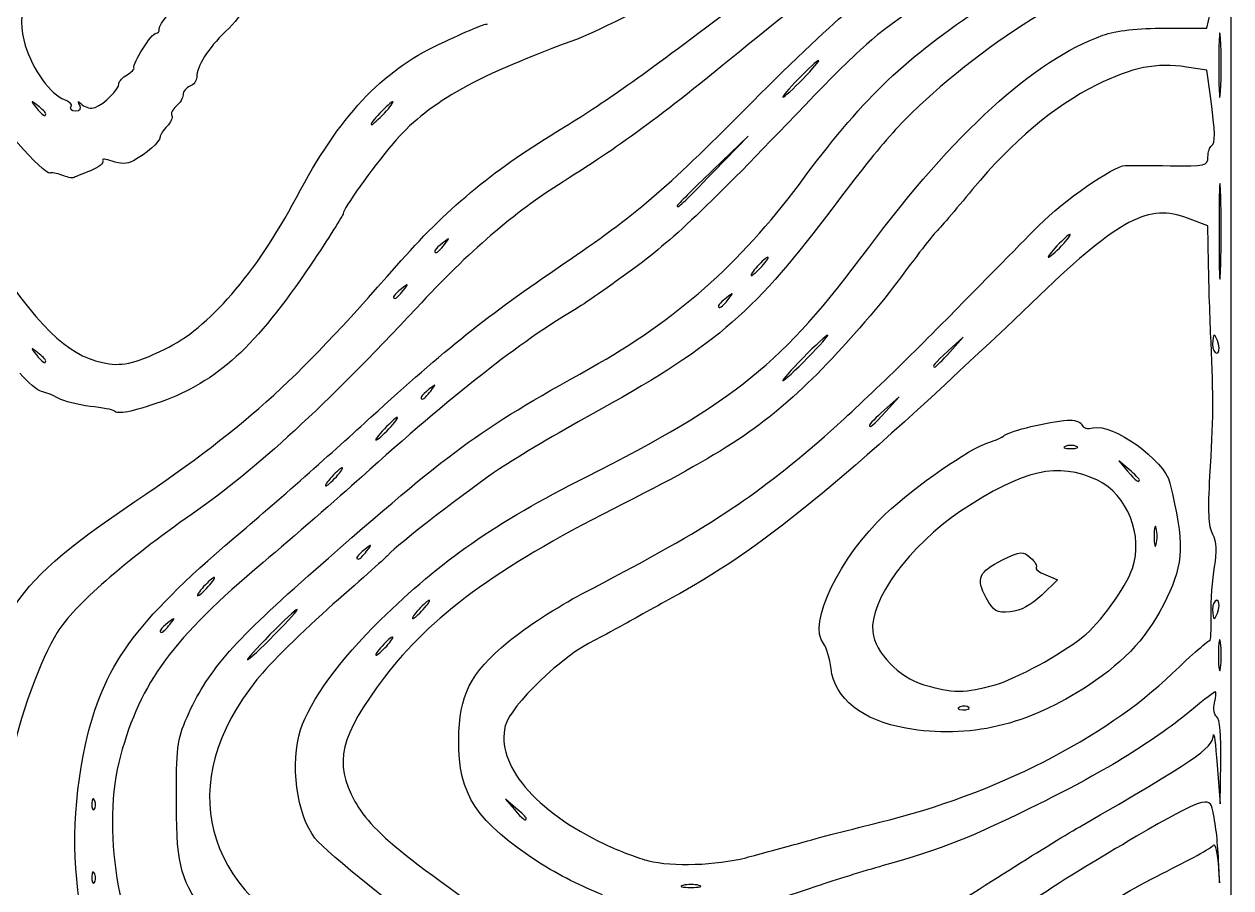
# Model space of a CAD drawing. Extents: x 32 to 2531, y 46 to 1398.
# Drawn here: x 2179.3 to 2531, y 268.5 to 520.3 of the extents above; entities that cross this region are included whole.
import ezdxf

# ---------------------------------------------------------------- set-up
doc = ezdxf.new("R2010")
doc.units = 0
doc.layers.add('Image', color=7, linetype='CONTINUOUS')

msp = doc.modelspace()

# ---------------------------------------------------------------- linework, layer by layer
at = {"layer": 'Image', "color": 7}
for points in [[(32.319879, 721.65756), (32.319879, 1397.653213), (1281.6532, 1397.653213), (2530.9865, 1397.653213), (2530.9865, 721.65312), (2530.9865, 45.6531), (1281.6532, 45.6531), (32.319879, 45.6531), (32.319879, 721.64876)], [(2527.9719, 515.98655)], [(2406.3199, 504.31988)], [(2195.5363, 496.65321)], [(2185.6532, 494.15663)], [(2284.3199, 494.31985)], [(2380.3532, 477.31988)], [(2301.8233, 455.98655)], [(2481.6532, 455.65321)], [(2394.3199, 449.65321)], [(2289.8233, 442.65315)], [(2384.49, 439.98647)], [(2220.3199, 425.4991)], [(2527.3728, 426.9865)], [(2185.6532, 422.1566)], [(2407.6532, 422.9865)], [(2449.0704, 424.6532)], [(2297.8233, 413.3199)], [(2205.5357, 407.5485)], [(2430.4037, 407.3199)], [(2285.6532, 402.3199)], [(2485.9865, 397.2029)], [(2270.3199, 388.3199)], [(2504.3199, 387.4466)], [(2509.2389, 373.3199)], [(2279.1567, 366.6532)], [(2232.9865, 356.3199)], [(2459.7199, 353.0359)], [(2295.6532, 349.6532)], [(2527.3728, 349.6532)], [(2221.8233, 345.3199)], [(2252.3199, 342.3199)], [(2284.9865, 338.9865)], [(2527.9416, 339.9865)], [(2454.6255, 321.1254)], [(2436.3199, 315.0275)], [(2325.6532, 288.7799)], [(2389.6532, 277.3093)], [(2375.9865, 269.239)]]:
    msp.add_lwpolyline(points, close=True, dxfattribs=at)
for points in [[(2511.8256, 519.08981), (2523.9976, 519.03981), (2524.9803, 523.34665)], [(2525.0325, 499.25985), (2524.0276, 506.86673), (2518.0887, 507.75733)], [(2380.3532, 477.31988), (2390.3199, 487.65321), (2379.9865, 477.68659)], [(2190.3199, 476.25211), (2190.3199, 476.25199)], [(2527.9803, 471.38529), (2527.9775, 471.38529)], [(2524.4808, 450.54293), (2524.3199, 461.43265), (2518.3448, 463.71457)], [(2449.0704, 424.6532), (2452.9865, 428.9865), (2448.6532, 425.0704)], [(2430.4037, 407.3199), (2434.3199, 411.6532), (2429.9865, 407.7371)], [(2501.3199, 390.4466), (2498.3199, 392.9865), (2500.8599, 389.9865)], [(2477.0332, 359.7328), (2480.4761, 358.3199), (2475.8784, 353.8675)], [(2462.2839, 327.7), (2462.2839, 327.7001)], [(2526.9865, 304.3196), (2527.8231, 292.9862), (2528.0715, 305.2409)], [(2199.8975, 293.9032), (2199.8973, 293.9032)], [(2322.6532, 291.7799), (2319.6532, 294.3199), (2322.1932, 291.3199)], [(2199.8975, 272.5699), (2199.8973, 272.5699)]]:
    msp.add_lwpolyline(points, dxfattribs=at)
for points in [[(2446.9865, 580.94263), (2399.4632, 547.33876), (2358.6035, 522.57075), (2338.3199, 515.07197)], [(2520.4951, 571.65291), (2507.7664, 568.47232), (2443.3892, 530.20741), (2426.3199, 515.67639)], [(2453.8845, 558.95612), (2425.5391, 541.17745), (2409.8852, 530.25007), (2393.0139, 516.46444)], [(2189.2709, 550.98655), (2179.2263, 531.81289), (2176.9557, 523.0614), (2179.6783, 514.0148)], [(2218.6532, 518.68015), (2217.8048, 521.29423), (2240.7335, 544.31988), (2244.1849, 544.31988)], [(2517.6485, 538.98681), (2501.0299, 538.98681), (2470.942, 523.37211), (2446.3203, 501.96966)], [(2242.9865, 524.14081), (2242.9865, 523.48005), (2240.7651, 520.78212), (2238.05, 518.1454)], [(2405.2403, 473.65321), (2423.7664, 498.50872), (2434.2469, 508.74259), (2457.1984, 524.38839)], [(2334.3199, 488.78073), (2347.6955, 496.90151), (2356.9745, 503.42616), (2382.9865, 523.001)], [(2389.53, 495.60096), (2400.8289, 507.01933), (2414.0289, 519.58705), (2418.8633, 523.52921)], [(2211.3532, 507.53969), (2210.8524, 508.77657), (2216.4975, 517.65316), (2217.7849, 517.65316)], [(2217.7849, 517.65316), (2218.4457, 517.65316), (2218.8365, 518.11531), (2218.6532, 518.68015)], [(2238.05, 518.1454), (2232.8831, 513.12761), (2229.6532, 507.99131), (2229.6532, 504.79229)], [(2300.3199, 514.4412), (2308.468, 518.27381), (2313.3593, 520.31988), (2314.3735, 520.31988)], [(2425.1865, 454.78558), (2450.1604, 488.44591), (2473.8623, 509.98683), (2493.6536, 517.01047)], [(2493.6536, 517.01047), (2497.534, 518.38754), (2503.9536, 519.12211), (2511.8256, 519.08981)], [(2527.9719, 515.98655), (2527.7072, 520.20321), (2527.4908, 516.75321), (2527.4908, 508.31988)], [(2179.6783, 514.0148), (2181.754, 507.11783), (2187.244, 499.50772), (2191.0051, 498.31401)], [(2258.6749, 469.72412), (2271.2783, 493.47904), (2283.3795, 506.47304), (2300.3199, 514.4412)], [(2338.3199, 515.07197), (2309.7349, 504.50421), (2296.5255, 496.90589), (2286.8465, 485.46352)], [(2393.0139, 516.46444), (2363.8788, 492.65808), (2355.2139, 486.20633), (2336.4129, 474.32028)], [(2426.3199, 515.67639), (2422.6532, 512.55497), (2415.1532, 505.28336), (2409.6532, 499.51724)], [(2527.9719, 500.65321), (2528.2364, 504.86988), (2528.2364, 511.76988), (2527.9719, 515.98655)], [(2209.3199, 505.49312), (2210.6032, 506.21131), (2211.5183, 507.13227), (2211.3532, 507.53969)], [(2410.8611, 509.65321), (2410.4944, 509.65321), (2407.8508, 507.25321), (2404.9865, 504.31988)], [(2406.3199, 504.31988), (2409.1841, 507.25321), (2411.2277, 509.65321), (2410.8611, 509.65321)], [(2518.0887, 507.75733), (2509.2076, 509.08911), (2502.2705, 507.69943), (2491.7757, 502.48645)], [(2527.4908, 508.31988), (2527.4908, 499.88655), (2527.7072, 496.43655), (2527.9719, 500.65321)], [(2200.0472, 495.98883), (2202.7112, 497.01112), (2206.9865, 501.28155), (2206.9865, 502.92024)], [(2206.9865, 502.92024), (2206.9865, 503.61713), (2208.0365, 504.77493), (2209.3199, 505.49312)], [(2229.6532, 504.79229), (2229.6532, 503.75311), (2228.7532, 502.55749), (2227.6532, 502.13539)], [(2404.9865, 504.31988), (2402.1223, 501.38655), (2400.0787, 498.98655), (2400.4453, 498.98655)], [(2400.4453, 498.98655), (2400.812, 498.98655), (2403.4556, 501.38655), (2406.3199, 504.31988)], [(2225.6532, 499.67383), (2225.6532, 498.74207), (2224.7599, 497.23828), (2223.6679, 496.33207)], [(2227.6532, 502.13539), (2226.5532, 501.71327), (2225.6532, 500.60557), (2225.6532, 499.67383)], [(2409.6532, 499.51724), (2379.7456, 468.16256), (2369.14, 457.98049), (2357.314, 449.26828)], [(2446.3203, 501.96966), (2434.4253, 491.62994), (2429.9284, 486.52815), (2413.1344, 464.32014)], [(2491.7757, 502.48645), (2479.5389, 496.40798), (2467.2907, 486.09705), (2455.7403, 472.15059)], [(2186.8155, 476.84129), (2185.4548, 476.06457), (2169.5984, 493.97351), (2169.1107, 496.83791)], [(2183.3199, 496.48996), (2181.2051, 498.14845), (2181.158, 498.10129), (2182.8164, 495.98655)], [(2182.8164, 495.98655), (2184.5583, 493.76555), (2185.6532, 493.05924), (2185.6532, 494.15663)], [(2185.6532, 494.15663), (2185.6532, 494.43349), (2184.6032, 495.48349), (2183.3199, 496.48996)], [(2191.0051, 498.31401), (2192.4828, 497.84499), (2193.3477, 496.90443), (2192.9272, 496.22388)], [(2192.9272, 496.22388), (2192.5067, 495.54335), (2193.1333, 494.98655), (2194.3199, 494.98655)], [(2194.3199, 494.98655), (2195.6587, 494.98655), (2196.1203, 495.61889), (2195.5363, 496.65321)], [(2195.5363, 496.65321), (2194.8116, 497.93672), (2194.9841, 497.96067), (2196.2868, 496.75735)], [(2196.2868, 496.75735), (2197.2171, 495.89799), (2198.9092, 495.55216), (2200.0472, 495.98883)], [(2223.6679, 496.33207), (2222.576, 495.42584), (2221.9815, 494.20075), (2222.3468, 493.60963)], [(2286.7847, 497.65318), (2286.418, 497.65318), (2284.7088, 496.15318), (2282.9865, 494.31985)], [(2284.3199, 494.31985), (2286.0421, 496.15318), (2287.1513, 497.65318), (2286.7847, 497.65318)], [(2525.3681, 484.81013), (2526.5473, 485.5389), (2526.4837, 488.27551), (2525.0325, 499.25985)], [(2222.3468, 493.60963), (2222.7121, 493.01851), (2222.1055, 491.62935), (2220.9988, 490.52261)], [(2282.9865, 494.31985), (2281.2643, 492.48652), (2280.1551, 490.98652), (2280.5217, 490.98652)], [(2280.5217, 490.98652), (2280.8884, 490.98652), (2282.5976, 492.48652), (2284.3199, 494.31985)], [(2336.3199, 450.25856), (2357.8001, 464.84567), (2366.0689, 471.89189), (2389.53, 495.60096)], [(2220.9988, 490.52261), (2219.892, 489.41587), (2218.9865, 488.00084), (2218.9865, 487.37811)], [(2218.9865, 487.37811), (2218.9865, 486.03593), (2214.9531, 482.44268), (2211.1793, 480.42305)], [(2286.8465, 485.46352), (2280.5815, 478.05689), (2272.3199, 466.43897), (2272.3199, 465.0352)], [(2287.9212, 449.893), (2302.0831, 466.07435), (2315.6523, 477.447), (2334.3199, 488.78073)], [(2524.3199, 481.49182), (2524.3199, 482.96055), (2524.7916, 484.45379), (2525.3681, 484.81013)], [(2202.2421, 480.44585), (2202.6497, 479.78617), (2201.0341, 478.47703), (2198.6516, 477.53664)], [(2204.9976, 480.31572), (2203.0744, 481.04695), (2201.8344, 481.10548), (2202.2421, 480.44585)], [(2211.1793, 480.42305), (2209.346, 479.44188), (2207.3855, 479.40781), (2204.9976, 480.31572)], [(2475.0899, 461.62335), (2481.98, 468.58691), (2496.8373, 478.93951), (2500.1385, 479.07727)], [(2500.1385, 479.07727), (2501.3383, 479.12737), (2507.2699, 479.09057), (2513.3199, 478.99487)], [(2513.3199, 478.99487), (2523.4939, 478.83442), (2524.3199, 479.02197), (2524.3199, 481.49182)], [(2190.3199, 476.25199), (2188.8532, 476.83913), (2187.2763, 477.10432), (2186.8155, 476.84129)], [(2193.6532, 475.50571), (2193.2865, 475.32908), (2191.7865, 475.66496), (2190.3199, 476.25211)], [(2198.6516, 477.53664), (2196.2692, 476.59627), (2194.0199, 475.68235), (2193.6532, 475.50571)], [(2379.9865, 477.68659), (2374.3032, 472.20493), (2369.6532, 467.55493), (2369.6532, 467.35325)], [(2369.6532, 467.35325), (2369.6532, 466.37819), (2371.0964, 467.72251), (2380.3532, 477.31988)], [(2527.9775, 471.38529), (2527.7309, 477.39929), (2527.5305, 472.11982), (2527.5321, 459.65315)], [(2336.4129, 474.32028), (2321.7136, 465.02732), (2309.2448, 454.29685), (2293.6357, 437.5069)], [(2344.3197, 420.0018), (2369.1573, 433.8825), (2387.9003, 450.38896), (2405.2403, 473.65321)], [(2455.7403, 472.15059), (2450.6549, 466.01022), (2445.8371, 460.38629), (2445.0339, 459.65295)], [(2527.9803, 448.71862), (2528.2252, 455.1713), (2528.224, 465.3713), (2527.9803, 471.38529)], [(2220.3199, 425.4991), (2233.0664, 431.5609), (2246.8743, 447.48183), (2258.6749, 469.72412)], [(2518.3448, 463.71457), (2507.1393, 467.99395), (2498.4613, 463.46161), (2475.2116, 441.18719)], [(2272.3199, 465.0352), (2272.3199, 464.59288), (2268.0115, 457.80933), (2262.7455, 449.96063)], [(2413.1344, 464.32014), (2391.4096, 435.5918), (2379.6715, 425.6974), (2344.3203, 406.3146)], [(2446.3199, 432.4234), (2458.7865, 445.09071), (2471.7331, 458.2307), (2475.0899, 461.62335)], [(2301.8233, 455.98655), (2303.4817, 458.10129), (2303.4347, 458.14845), (2301.3199, 456.48996)], [(2445.0339, 459.65295), (2444.2308, 458.91962), (2439.1215, 452.31962), (2433.6799, 444.98629)], [(2484.118, 458.98655), (2483.7513, 458.98655), (2482.0421, 457.48655), (2480.3199, 455.65321)], [(2481.6532, 455.65321), (2483.3755, 457.48655), (2484.4847, 458.98655), (2484.118, 458.98655)], [(2527.5321, 459.65315), (2527.5321, 447.18649), (2527.7353, 442.26595), (2527.9803, 448.71862)], [(2167.5716, 455.64363), (2183.6764, 431.779), (2191.5023, 424.0755), (2202.1308, 421.6249)], [(2301.3199, 456.48996), (2299.0989, 454.74813), (2298.3925, 453.65321), (2299.49, 453.65321)], [(2299.49, 453.65321), (2299.7668, 453.65321), (2300.8168, 454.70321), (2301.8233, 455.98655)], [(2342.9869, 388.219), (2386.4637, 410.1434), (2400.4959, 421.507), (2425.1865, 454.78558)], [(2480.3199, 455.65321), (2478.5976, 453.81988), (2477.4884, 452.31988), (2477.8551, 452.31988)], [(2477.8551, 452.31988), (2478.2217, 452.31988), (2479.9309, 453.81988), (2481.6532, 455.65321)], [(2280.508, 405.7798), (2301.7288, 425.2655), (2314.4783, 435.4261), (2336.3199, 450.25856)], [(2396.0665, 452.31988), (2395.6999, 452.31988), (2394.3139, 451.11988), (2392.9865, 449.65321)], [(2394.3199, 449.65321), (2395.6472, 451.11988), (2396.4332, 452.31988), (2396.0665, 452.31988)], [(2525.2027, 427.6532), (2524.8943, 434.2532), (2524.5695, 444.55359), (2524.4808, 450.54293)], [(2208.3924, 378.8713), (2243.7516, 402.775), (2257.1755, 414.7628), (2287.9212, 449.893)], [(2262.7455, 449.96063), (2246.9431, 426.4075), (2235.4803, 415.9232), (2219.2803, 410.2053)], [(2357.314, 449.26828), (2350.1356, 443.97999), (2342.2093, 438.4532), (2339.7001, 436.9865)], [(2392.9865, 449.65321), (2391.6592, 448.18655), (2390.8732, 446.98655), (2391.2399, 446.98655)], [(2391.2399, 446.98655), (2391.6065, 446.98655), (2392.9925, 448.18655), (2394.3199, 449.65321)], [(2289.3199, 443.15657), (2287.0989, 441.41474), (2286.3925, 440.31982), (2287.49, 440.31982)], [(2289.8233, 442.65315), (2291.4817, 444.7679), (2291.4347, 444.81506), (2289.3199, 443.15657)], [(2433.6799, 444.98629), (2428.2381, 437.653), (2417.756, 425.6311), (2410.3863, 418.271)], [(2287.49, 440.31982), (2287.7668, 440.31982), (2288.8168, 441.36982), (2289.8233, 442.65315)], [(2475.2116, 441.18719), (2421.5276, 389.7551), (2395.2684, 367.9916), (2370.3199, 354.2537)], [(2383.9865, 440.4899), (2382.7032, 439.48347), (2381.6532, 438.43347), (2381.6532, 438.15657)], [(2381.6532, 438.15657), (2381.6532, 437.05917), (2382.7481, 437.76547), (2384.49, 439.98647)], [(2384.49, 439.98647), (2386.1484, 442.10123), (2386.1013, 442.14839), (2383.9865, 440.4899)], [(2293.6357, 437.5069), (2267.4615, 409.3526), (2247.0384, 390.5816), (2228.3875, 377.5369)], [(2339.7001, 436.9865), (2324.3996, 428.0434), (2303.6789, 411.7717), (2277.6532, 388.2616)], [(2413.5529, 429.6532), (2413.1863, 429.6532), (2409.9313, 426.6532), (2406.3199, 422.9865)], [(2407.6532, 422.9865), (2411.2647, 426.6532), (2413.9196, 429.6532), (2413.5529, 429.6532)], [(2410.3199, 398.1008), (2417.6532, 404.3109), (2433.8532, 419.7561), (2446.3199, 432.4234)], [(2526.1644, 429.6532), (2525.8832, 429.6532), (2525.6532, 428.4532), (2525.6532, 426.9865)], [(2527.3728, 426.9865), (2526.9893, 428.4532), (2526.4455, 429.6532), (2526.1644, 429.6532)], [(2183.3199, 424.49), (2181.2051, 426.1485), (2181.158, 426.1013), (2182.8164, 423.9865)], [(2202.1308, 421.6249), (2207.4972, 420.3876), (2211.254, 421.1878), (2220.3199, 425.4991)], [(2524.9047, 388.476), (2525.9039, 404.831), (2525.9551, 411.5545), (2525.2027, 427.6532)], [(2525.6532, 426.9865), (2525.6532, 425.5199), (2526.1971, 424.3199), (2526.8617, 424.3199)], [(2526.8617, 424.3199), (2527.5264, 424.3199), (2527.7564, 425.5199), (2527.3728, 426.9865)], [(2182.8164, 423.9865), (2184.5583, 421.7655), (2185.6532, 421.0592), (2185.6532, 422.1566)], [(2185.6532, 422.1566), (2185.6532, 422.4335), (2184.6032, 423.4835), (2183.3199, 424.49)], [(2406.3199, 422.9865), (2402.7084, 419.3199), (2400.0535, 416.3199), (2400.4201, 416.3199)], [(2400.4201, 416.3199), (2400.7868, 416.3199), (2404.0417, 419.3199), (2407.6532, 422.9865)], [(2448.6532, 425.0704), (2444.6139, 421.4201), (2443.7069, 420.3199), (2444.7371, 420.3199)], [(2444.7371, 420.3199), (2444.9665, 420.3199), (2446.9165, 422.2699), (2449.0704, 424.6532)], [(2184.3857, 413.177), (2183.322, 413.3523), (2180.4692, 415.7812), (2178.0463, 418.5745)], [(2264.3109, 361.3849), (2304.8012, 396.9077), (2310.6068, 401.1611), (2344.3197, 420.0018)], [(2297.8233, 413.3199), (2299.4817, 415.4346), (2299.4347, 415.4818), (2297.3199, 413.8233)], [(2410.3863, 418.271), (2395.0095, 402.9146), (2384.034, 395.6453), (2351.0511, 378.972)], [(2189.2728, 411.234), (2187.6487, 412.1274), (2185.4496, 413.0017), (2184.3857, 413.177)], [(2297.3199, 413.8233), (2295.0989, 412.0815), (2294.3925, 410.9865), (2295.49, 410.9865)], [(2295.49, 410.9865), (2295.7668, 410.9865), (2296.8168, 412.0365), (2297.8233, 413.3199)], [(2198.5997, 408.8601), (2195.094, 409.2724), (2190.8969, 410.3407), (2189.2728, 411.234)], [(2205.5357, 407.5485), (2205.2265, 407.8576), (2202.1055, 408.4478), (2198.5997, 408.8601)], [(2219.2803, 410.2053), (2210.5905, 407.1383), (2206.6983, 406.3859), (2205.5357, 407.5485)], [(2240.5859, 370.5468), (2252.3072, 380.5261), (2270.2721, 396.3809), (2280.508, 405.7798)], [(2288.118, 405.6532), (2287.7513, 405.6532), (2286.0421, 404.1532), (2284.3199, 402.3199)], [(2285.6532, 402.3199), (2287.3755, 404.1532), (2288.4847, 405.6532), (2288.118, 405.6532)], [(2344.3203, 406.3146), (2335.1536, 401.2886), (2323.2591, 394.2354), (2317.8879, 390.6408)], [(2429.9865, 407.7371), (2427.6032, 405.5832), (2425.6532, 403.6332), (2425.6532, 403.4038)], [(2425.6532, 403.4038), (2425.6532, 402.3737), (2426.7533, 403.2806), (2430.4037, 407.3199)], [(2465.0411, 400.4149), (2466.634, 401.6798), (2477.9091, 404.4193), (2483.2769, 404.8456)], [(2483.2769, 404.8456), (2485.27, 405.0039), (2487.1833, 404.397), (2487.5287, 403.4968)], [(2284.3199, 402.3199), (2282.5976, 400.4865), (2281.4884, 398.9865), (2281.8551, 398.9865)], [(2281.8551, 398.9865), (2282.2217, 398.9865), (2283.9309, 400.4865), (2285.6532, 402.3199)], [(2487.5287, 403.4968), (2487.8741, 402.5967), (2489.3568, 402.174), (2490.8235, 402.5576)], [(2490.8235, 402.5576), (2496.5101, 404.0447), (2511.6224, 393.2163), (2513.2396, 386.4959)], [(2341.8337, 354.1719), (2377.6904, 372.8927), (2389.4903, 380.4614), (2410.3199, 398.1008)], [(2430.3827, 377.5101), (2439.0567, 385.6278), (2454.9013, 396.6254), (2460.3199, 398.2893)], [(2460.3199, 398.2893), (2462.1532, 398.8523), (2464.2777, 399.8088), (2465.0411, 400.4149)], [(2485.9865, 397.2029), (2485.0699, 397.5728), (2483.5699, 397.5728), (2482.6532, 397.2029)], [(2482.6532, 397.2029), (2481.7365, 396.833), (2482.4865, 396.5304), (2484.3199, 396.5304)], [(2484.3199, 396.5304), (2486.1532, 396.5304), (2486.9032, 396.833), (2485.9865, 397.2029)], [(2272.0665, 390.9865), (2271.6999, 390.9865), (2270.3139, 389.7865), (2268.9865, 388.3199)], [(2270.3199, 388.3199), (2271.6472, 389.7865), (2272.4332, 390.9865), (2272.0665, 390.9865)], [(2317.8879, 390.6408), (2309.3229, 384.9088), (2287.4923, 368.0444), (2285.6536, 365.7395)], [(2492.144, 387.3094), (2480.5871, 392.7381), (2470.6059, 390.4764), (2452.2419, 378.268)], [(2504.3199, 387.4466), (2504.3199, 387.6996), (2502.9699, 389.0496), (2501.3199, 390.4466)], [(2277.6532, 388.2616), (2270.6865, 381.9683), (2257.7865, 370.7629), (2248.9865, 363.3605)], [(2268.9865, 388.3199), (2267.6592, 386.8532), (2266.8732, 385.6532), (2267.2399, 385.6532)], [(2267.2399, 385.6532), (2267.6065, 385.6532), (2268.9925, 386.8532), (2270.3199, 388.3199)], [(2283.1835, 346.6108), (2300.8621, 363.9656), (2316.5861, 374.9056), (2342.9869, 388.219)], [(2502.3059, 361.6134), (2505.6121, 370.9846), (2500.7561, 383.264), (2492.144, 387.3094)], [(2500.8599, 389.9865), (2503.2468, 387.1673), (2504.3199, 386.3796), (2504.3199, 387.4466)], [(2525.7129, 371.5416), (2524.53, 373.7518), (2524.2999, 378.5756), (2524.9047, 388.476)], [(2513.2396, 386.4959), (2517.4239, 369.1068), (2517.2621, 363.1314), (2512.3335, 353.0145)], [(2174.7383, 347.4871), (2179.7844, 357.1138), (2189.2095, 365.9032), (2208.3924, 378.8713)], [(2228.3875, 377.5369), (2208.6219, 363.7125), (2193.9392, 350.8324), (2188.9669, 342.9559)], [(2351.0511, 378.972), (2317.1061, 361.8124), (2297.5755, 347.4471), (2284.3741, 329.9293)], [(2412.2732, 339.7094), (2407.5828, 345.361), (2416.9721, 364.9599), (2430.3827, 377.5101)], [(2452.2419, 378.268), (2437.4928, 368.4629), (2425.5319, 352.0862), (2426.6193, 343.1862)], [(2509.2389, 373.3199), (2508.9036, 374.6032), (2508.6292, 373.5532), (2508.6292, 370.9865)], [(2509.2389, 368.6532), (2509.5744, 369.9365), (2509.5744, 372.0365), (2509.2389, 373.3199)], [(2197.2393, 310.3203), (2202.2636, 332.9646), (2211.4735, 345.761), (2240.5859, 370.5468)], [(2508.6292, 370.9865), (2508.6292, 368.4199), (2508.9036, 367.3699), (2509.2389, 368.6532)], [(2526.2315, 362.0521), (2527.0287, 366.5448), (2526.8743, 369.3717), (2525.7129, 371.5416)], [(2285.6536, 365.7395), (2285.2869, 365.2799), (2277.9477, 358.7211), (2269.3441, 351.1644)], [(2278.6532, 367.1566), (2276.4323, 365.4148), (2275.7259, 364.3199), (2276.8233, 364.3199)], [(2276.8233, 364.3199), (2277.1001, 364.3199), (2278.1501, 365.3699), (2279.1567, 366.6532)], [(2279.1567, 366.6532), (2280.8151, 368.768), (2280.768, 368.8151), (2278.6532, 367.1566)], [(2464.4693, 364.0872), (2469.7788, 366.7141), (2470.3596, 366.7606), (2472.5952, 364.7374)], [(2248.9865, 363.3605), (2222.6547, 341.2109), (2213.2856, 328.5087), (2207.3949, 306.9725)], [(2459.7199, 353.0359), (2456.6404, 358.754), (2457.4372, 360.608), (2464.4693, 364.0872)], [(2472.5952, 364.7374), (2473.9195, 363.539), (2474.6851, 362.2406), (2474.2965, 361.8521)], [(2227.4117, 319.5895), (2233.2332, 332.1905), (2240.7881, 340.7479), (2264.3109, 361.3849)], [(2234.7332, 358.9865), (2234.3665, 358.9865), (2232.9805, 357.7865), (2231.6532, 356.3199)], [(2232.9865, 356.3199), (2234.3139, 357.7865), (2235.0999, 358.9865), (2234.7332, 358.9865)], [(2474.2965, 361.8521), (2473.9081, 361.4637), (2475.1396, 360.51), (2477.0332, 359.7328)], [(2487.8319, 341.6532), (2492.7236, 345.4751), (2500.2965, 355.9184), (2502.3059, 361.6134)], [(2525.2304, 347.9085), (2525.1574, 352.1681), (2525.6069, 358.5327), (2526.2315, 362.0521)], [(2231.6532, 356.3199), (2230.3259, 354.8532), (2229.5399, 353.6532), (2229.9065, 353.6532)], [(2229.9065, 353.6532), (2230.2732, 353.6532), (2231.6592, 354.8532), (2232.9865, 356.3199)], [(2297.3999, 352.3199), (2297.0332, 352.3199), (2295.6472, 351.1199), (2294.3199, 349.6532)], [(2295.6532, 349.6532), (2296.9805, 351.1199), (2297.7665, 352.3199), (2297.3999, 352.3199)], [(2320.5004, 340.3048), (2325.3664, 344.3463), (2334.9664, 350.5865), (2341.8337, 354.1719)], [(2370.3199, 354.2537), (2365.1865, 351.427), (2357.9865, 347.4434), (2354.3199, 345.4012)], [(2466.7043, 348.9898), (2462.6907, 348.6168), (2461.8317, 349.1144), (2459.7199, 353.0359)], [(2475.8784, 353.8675), (2472.8657, 350.9501), (2469.7029, 349.2685), (2466.7043, 348.9898)], [(2512.3335, 353.0145), (2506.94, 341.9433), (2500.7156, 335.0074), (2489.4559, 327.522)], [(2526.8617, 352.3199), (2526.1971, 352.3199), (2525.6532, 351.1199), (2525.6532, 349.6532)], [(2527.3728, 349.6532), (2527.7564, 351.1199), (2527.5264, 352.3199), (2526.8617, 352.3199)], [(2269.3441, 351.1644), (2260.7407, 343.6077), (2250.7601, 333.7264), (2247.1652, 329.2059)], [(2258.8955, 349.6532), (2258.5288, 349.6532), (2254.9697, 346.3532), (2250.9865, 342.3199)], [(2252.3199, 342.3199), (2256.3031, 346.3532), (2259.2621, 349.6532), (2258.8955, 349.6532)], [(2294.3199, 349.6532), (2292.9925, 348.1865), (2292.2065, 346.9865), (2292.5732, 346.9865)], [(2292.5732, 346.9865), (2292.9399, 346.9865), (2294.3259, 348.1865), (2295.6532, 349.6532)], [(2525.6532, 349.6532), (2525.6532, 348.1865), (2525.8832, 346.9865), (2526.1644, 346.9865)], [(2526.1644, 346.9865), (2526.4455, 346.9865), (2526.9893, 348.1865), (2527.3728, 349.6532)], [(2221.3199, 345.8233), (2219.0989, 344.0815), (2218.3925, 342.9865), (2219.49, 342.9865)], [(2219.49, 342.9865), (2219.7668, 342.9865), (2220.8168, 344.0365), (2221.8233, 345.3199)], [(2221.8233, 345.3199), (2223.4817, 347.4346), (2223.4347, 347.4818), (2221.3199, 345.8233)], [(2259.8881, 314.5504), (2262.7681, 323.2007), (2271.3056, 334.9505), (2283.1835, 346.6108)], [(2354.3199, 345.4012), (2350.6532, 343.3591), (2346.7532, 341.2587), (2345.6532, 340.7337)], [(2524.9076, 340.6211), (2525.1591, 340.3695), (2525.3044, 343.6489), (2525.2304, 347.9085)], [(2188.9669, 342.9559), (2184.1501, 335.3257), (2177.9544, 318.1652), (2175.0175, 304.3203)], [(2250.9865, 342.3199), (2247.0033, 338.2865), (2244.0443, 334.9865), (2244.4109, 334.9865)], [(2244.4109, 334.9865), (2244.7776, 334.9865), (2248.3367, 338.2865), (2252.3199, 342.3199)], [(2286.7332, 341.6532), (2286.3665, 341.6532), (2284.9805, 340.4532), (2283.6532, 338.9865)], [(2284.9865, 338.9865), (2286.3139, 340.4532), (2287.0999, 341.6532), (2286.7332, 341.6532)], [(2426.6193, 343.1862), (2427.3775, 336.9823), (2434.1097, 330.0121), (2441.5615, 327.716)], [(2462.2839, 327.7001), (2468.6001, 329.5363), (2480.97, 336.2921), (2487.8319, 341.6532)], [(2527.9416, 339.9865), (2527.636, 342.0032), (2527.3861, 340.3532), (2527.3861, 336.3199)], [(2283.6532, 338.9865), (2282.3259, 337.5199), (2281.5399, 336.3199), (2281.9065, 336.3199)], [(2281.9065, 336.3199), (2282.2732, 336.3199), (2283.6592, 337.5199), (2284.9865, 338.9865)], [(2305.9776, 311.5522), (2306.1477, 324.8773), (2309.1989, 330.9184), (2320.5004, 340.3048)], [(2345.6532, 340.7337), (2336.1783, 336.2118), (2321.0569, 321.7208), (2319.5507, 315.7193)], [(2414.4865, 332.3921), (2414.1455, 335.3608), (2413.1495, 338.6536), (2412.2732, 339.7094)], [(2513.8619, 330.949), (2519.6855, 336.5201), (2524.6561, 340.8726), (2524.9076, 340.6211)], [(2527.9416, 332.6532), (2528.2471, 334.6699), (2528.2471, 337.9699), (2527.9416, 339.9865)], [(2527.3861, 336.3199), (2527.3861, 332.2865), (2527.636, 330.6365), (2527.9416, 332.6532)], [(2436.3199, 315.0275), (2423.5951, 317.2768), (2415.4817, 323.7296), (2414.4865, 332.3921)], [(2428.7395, 287.6455), (2462.2964, 295.8498), (2494.0667, 312.012), (2513.8619, 330.949)], [(2247.1652, 329.2059), (2223.0289, 298.8551), (2230.9572, 268.3538), (2267.8453, 249.647)], [(2284.3741, 329.9293), (2271.2217, 312.4763), (2269.492, 305.2095), (2275.7521, 293.7075)], [(2489.4559, 327.522), (2471.9277, 315.8693), (2454.6031, 311.7956), (2436.3199, 315.0275)], [(2441.5615, 327.716), (2449.5984, 325.2396), (2453.8088, 325.2364), (2462.2839, 327.7)], [(2526.4715, 325.6529), (2526.1601, 325.6529), (2523.2988, 323.4723), (2520.1127, 320.8071)], [(2526.2372, 322.465), (2526.6773, 324.2184), (2526.7827, 325.6529), (2526.4715, 325.6529)], [(2452.0699, 321.2306), (2451.0063, 320.805), (2451.3221, 320.4891), (2452.8755, 320.4251)], [(2454.6255, 321.1254), (2454.1824, 321.5685), (2453.0324, 321.6159), (2452.0699, 321.2306)], [(2452.8755, 320.4251), (2454.2809, 320.3671), (2455.0685, 320.6823), (2454.6255, 321.1254)], [(2520.1127, 320.8071), (2509.1864, 311.6671), (2494.6359, 302.672), (2475.1547, 293.0142)], [(2526.8785, 318.3864), (2526.0857, 318.8763), (2525.7972, 320.7117), (2526.2372, 322.465)], [(2223.6992, 296.3199), (2223.7402, 310.18), (2224.0975, 312.4157), (2227.4117, 319.5895)], [(2528.0715, 305.2409), (2528.2256, 312.8474), (2527.7732, 317.8334), (2526.8785, 318.3864)], [(2264.0785, 283.0265), (2258.8372, 289.6059), (2256.7673, 305.1768), (2259.8881, 314.5504)], [(2319.5507, 315.7193), (2316.7371, 304.5092), (2328.2489, 290.8337), (2348.5845, 281.2288)], [(2525.9016, 312.8342), (2526.0383, 314.3845), (2526.5264, 310.5529), (2526.9865, 304.3196)], [(2215.6328, 219.5217), (2196.83, 238.2959), (2189.3984, 274.9815), (2197.2393, 310.3203)], [(2329.6532, 275.726), (2311.1592, 287.6857), (2305.7769, 295.8302), (2305.9776, 311.5522)], [(2486.9865, 286.335), (2520.2768, 305.5512), (2525.5779, 309.161), (2525.9016, 312.8342)], [(2207.3949, 306.9725), (2201.7597, 286.3702), (2206.7464, 254.9245), (2217.9971, 240.1142)], [(2231.5412, 261.6532), (2224.5147, 271.9062), (2223.6375, 275.784), (2223.6992, 296.3199)], [(2525.7415, 290.9868), (2524.8791, 295.4527), (2522.5981, 294.6876), (2503.5236, 283.5338)], [(2199.0917, 293.0977), (2199.0347, 291.6921), (2199.3491, 290.9046), (2199.7921, 291.3477)], [(2199.8973, 293.9032), (2199.4717, 294.9669), (2199.1557, 294.6509), (2199.0917, 293.0977)], [(2199.7921, 291.3477), (2200.2352, 291.7907), (2200.2825, 292.9407), (2199.8975, 293.9032)], [(2275.7521, 293.7075), (2280.97, 284.1208), (2292.5169, 275.1312), (2342.2468, 241.9405)], [(2475.1547, 293.0142), (2455.2629, 283.1529), (2447.3421, 280.0163), (2429.6532, 274.996)], [(2322.1932, 291.3199), (2324.5801, 288.5006), (2325.6532, 287.7129), (2325.6532, 288.7799)], [(2325.6532, 288.7799), (2325.6532, 289.0329), (2324.3032, 290.3829), (2322.6532, 291.7799)], [(2527.4763, 274.9868), (2527.1303, 282.2788), (2526.7553, 285.7368), (2525.7415, 290.9868)], [(2405.6532, 281.655), (2410.4199, 283.0108), (2420.8087, 285.7065), (2428.7395, 287.6455)], [(2436.3199, 254.3003), (2454.2865, 266.2048), (2477.0865, 280.6204), (2486.9865, 286.335)], [(2293.8989, 259.0403), (2291.8105, 259.1627), (2267.5324, 278.6911), (2264.0785, 283.0265)], [(2389.6532, 277.3093), (2393.6865, 278.3436), (2400.8865, 280.2991), (2405.6532, 281.655)], [(2503.5236, 283.5338), (2480.342, 269.9783), (2473.5571, 265.4841), (2451.7701, 249.253)], [(2525.9152, 280.9501), (2526.426, 281.6633), (2527.0787, 278.6633), (2527.3656, 274.2835)], [(2348.5845, 281.2288), (2352.7633, 279.255), (2358.4633, 277.0848), (2361.2512, 276.4062)], [(2510.9865, 272.6926), (2518.6865, 276.5211), (2525.4044, 280.237), (2525.9152, 280.9501)], [(2347.9221, 266.4619), (2342.6409, 268.4747), (2334.4199, 272.6435), (2329.6532, 275.726)], [(2361.2512, 276.4062), (2368.334, 274.682), (2380.9752, 275.084), (2389.6532, 277.3093)], [(2429.6532, 274.996), (2424.1532, 273.4351), (2415.4532, 270.7239), (2410.3199, 268.9713)], [(2527.3656, 274.2835), (2527.7581, 268.2893), (2527.7855, 268.4632), (2527.4763, 274.9868)], [(2199.0917, 271.7643), (2199.0347, 270.3588), (2199.3491, 269.5713), (2199.7921, 270.0143)], [(2199.8973, 272.5699), (2199.4717, 273.6335), (2199.1557, 273.3176), (2199.0917, 271.7643)], [(2199.7921, 270.0143), (2200.2352, 270.4574), (2200.2825, 271.6074), (2199.8975, 272.5699)], [(2469.3513, 241.2003), (2481.5171, 254.9902), (2493.2847, 263.8911), (2510.9865, 272.6926)], [(2371.3199, 269.239), (2370.0365, 268.9036), (2371.0865, 268.6292), (2373.6532, 268.6292)], [(2375.9865, 269.239), (2374.7032, 269.5743), (2372.6032, 269.5743), (2371.3199, 269.239)], [(2410.3199, 268.9713), (2394.5116, 263.5739), (2389.8988, 262.8023), (2373.4381, 262.8023)], [(2373.6532, 268.6292), (2376.2199, 268.6292), (2377.2699, 268.9036), (2375.9865, 269.239)]]:
    msp.add_open_spline(points, degree=3, dxfattribs=at)

doc.saveas('drawing.dxf')
